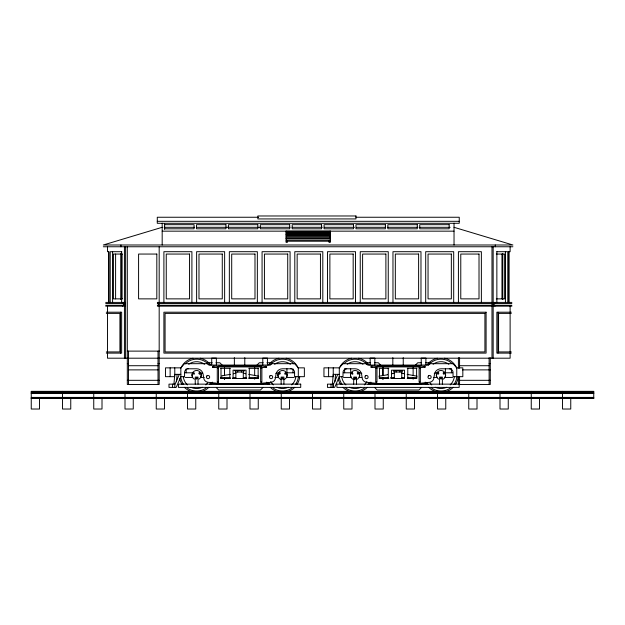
<?xml version="1.0" encoding="UTF-8"?>
<svg xmlns="http://www.w3.org/2000/svg" width="625" height="625" viewBox="0 0 625 625"><rect width="100%" height="100%" fill="white"/><g stroke="black" fill="none" stroke-linecap="round" stroke-linejoin="round"><path stroke-width="0.94" d="M173.945 384.141L174.773 374.352L180.844 374.352M176.461 381.805L177.102 374.352M332.406 384.141L333.242 374.352L339.305 374.352M334.922 381.805L335.562 374.352M179.32 374.352L175.086 384.141L168.992 384.141L168.992 387.391L176.203 387.391L180.844 376.672L180.844 367.852L184.555 363.68L207.078 363.68L209.398 365.07L269.75 365.07L272.07 363.68L294.586 363.68L298.305 367.852L298.305 376.672M337.781 374.352L333.547 384.141L327.453 384.141L327.453 387.391L334.664 387.391L339.305 376.672L339.305 367.852L343.016 363.68L365.539 363.68L367.859 365.07L428.211 365.07L430.531 363.68L453.047 363.68L456.766 367.852L456.766 376.672M256.648 365.398L259.305 362.75L263.148 362.75M262.789 387.68L260.469 390L218.68 390L216.359 387.68M415.117 365.398L417.766 362.75L421.609 362.75M421.25 387.68L418.93 390L377.141 390L374.82 387.68M213.852 367.18L212.648 367.18L212.648 366.477L213.852 366.477M265.297 366.477L266.5 366.477M266.5 367.18L265.297 367.18M371.711 366.133L371.109 367.18L372.312 367.18M423.758 366.477L424.961 366.477M424.359 367.523L424.961 367.18M162.18 227.297L103.312 244.992L512.898 244.992L454.031 227.297M275.789 373.375L278.5 372.797L277.875 375.117L278.5 377.438L274.891 377.438M434.25 373.375L436.961 372.797L436.336 375.117L436.961 377.438L433.352 377.438M258.586 217.25L157.281 217.25L157.281 223.289L459.242 223.289L459.242 217.25L355.992 217.25M157.281 221.312L459.242 221.312M164.633 224.68L194.07 224.68L194.07 228.805L164.633 228.805M164.133 227.297L194.391 227.297M196.344 227.297L290.047 227.297M292 227.297L322.258 227.297M324.211 227.297L354.469 227.297M356.422 227.297L385.703 227.297M387.656 227.297L417.914 227.297M419.867 227.297L450.125 227.297M162.18 231.164L286.148 231.164M330.07 231.164L454.031 231.164M286.117 231.883L330.266 231.883M286.117 232.398L330.266 232.398M286.117 233.516L330.266 233.516M286.117 234.32L330.266 234.32M286.117 234.633L330.266 234.633M286.117 235.633L330.266 235.633M286.117 236.297L330.266 236.297M286.117 237.656L330.266 237.656M286.117 238.516L330.266 238.516M286.117 238.742L330.266 238.742M286.117 240.172L330.266 240.172M286.117 241.219L330.266 241.219M103.312 246.758L512.898 246.758M121.781 251.695L110.211 251.695L110.211 302.406M496.789 251.695L507.789 251.695L507.789 302.406M122.406 254.055L113.375 254.055L113.375 298.867L122.406 298.867M496.32 254.055L504.672 254.055L504.672 298.867L496.32 298.867M105.711 302.406L125.609 302.406M511.883 302.406L157.414 302.406L157.414 303.508L511.883 303.508M105.711 303.508L125.609 303.508M105.711 305.281L125.609 305.281M511.883 305.281L157.414 305.273L157.414 306.156L511.883 306.164M105.711 306.164L125.609 306.164M106.305 312.203L121.648 312.203L121.648 353.109L106.305 353.109M511.297 312.203L496.859 312.203L496.859 353.109L511.297 353.109M106.305 313.383L119.922 313.383L119.922 351.93L106.305 351.93M498.266 313.383L511.297 313.383M127.297 351.117L159.438 351.117M498.266 351.93L511.297 351.93M207.344 362.75L212.188 362.75M216 362.75L219.844 362.75L222.492 365.398M266.961 362.75L271.805 362.75M365.805 362.75L370.648 362.75M374.461 362.75L378.305 362.75L380.953 365.398M425.422 362.75L430.266 362.75M127.32 363.633L128.477 363.633M158.023 363.633L159.18 363.633M489.117 363.633L490.273 363.633M128.477 365.719L158.023 365.719M459.57 365.719L489.117 365.719M218.68 366.922L260.469 366.922L260.469 366L218.68 366L218.609 367.242L217.891 367.656L212.531 367.242L212.531 366.414L213.25 366L218.609 366.414M377.141 366.922L418.93 366.922L418.93 366L377.141 366L377.07 367.242L376.352 367.656L370.992 367.242L370.992 366.414L371.711 366L377.07 366.414M180.844 367.852L165.492 367.852L165.492 376.672L174.773 376.672M298.305 367.852L304.367 367.852L304.367 376.672L294.586 376.672L294.586 372.5A3.711 3.711 0 0 0 290.875 368.781M339.305 367.852L323.953 367.852L323.953 376.672L333.242 376.672L333.242 367.852M456.766 367.852L462.828 367.852L462.828 376.672L453.047 376.672L453.047 372.5A3.711 3.711 0 0 0 449.336 368.781M217.406 367.992L218.375 367.992M260.773 367.992L261.734 367.992M375.867 367.992L376.836 367.992M419.234 367.992L420.195 367.992M220.68 368.32L230.328 368.32M248.82 368.32L258.469 368.32M379.141 368.32L388.789 368.32M407.281 368.32L416.93 368.32M187.695 368.781L196.625 368.781A6.531 6.531 0 0 1 203.133 374.281L203.766 378.227A4.844 4.844 0 0 0 208.047 382.281L221 383.641L258.141 383.641L271.102 382.281A4.844 4.844 0 0 0 275.383 378.227L276.008 374.281A6.531 6.531 0 0 1 282.516 368.781L291.453 368.781M345.047 368.781L355.086 368.781A6.531 6.531 0 0 1 361.594 374.281L362.227 378.227A4.844 4.844 0 0 0 366.508 382.281L379.461 383.641L416.609 383.641L429.562 382.281A4.844 4.844 0 0 0 433.844 378.227L434.469 374.281A6.531 6.531 0 0 1 440.977 368.781L451.023 368.781M128.477 369.883L158.023 369.883M462.43 369.883L490.273 369.883M234.93 370.641L244.219 370.641M393.391 370.641L402.68 370.641M185.023 372.797L192.609 372.797L191.984 375.117L192.609 377.438L185.023 377.438M294.125 372.797L286.539 372.797L287.164 375.117L286.539 377.438L294.125 377.438M343.484 372.797L351.07 372.797L350.445 375.117L351.07 377.438L343.484 377.438M452.586 372.797L445 372.797L445.625 375.117L445 377.438L452.586 377.438M235.859 373.422L233.539 373.422L233.539 373.891M243.289 373.422L245.609 373.422L245.609 373.891M394.32 373.422L392 373.422L392 373.891M401.75 373.422L404.07 373.422L404.07 373.891M230.445 374.352L221.93 375.75L221.93 376.211M248.703 374.352L258.766 376.211M407.164 374.352L417.227 376.211M378.844 376.211L387.359 374.82L387.359 374.352M180.844 376.672L184.555 376.672L184.555 372.5A3.711 3.711 0 0 1 188.273 368.781M339.305 376.672L343.016 376.672L343.016 372.5A3.711 3.711 0 0 1 346.734 368.781M204.258 377.438L200.648 377.438L201.273 375.117L200.648 372.797L202.453 373.188M361.812 377.438L359.109 377.438L359.734 375.117L359.109 372.797L361.812 373.375M220.664 377.602L230.164 377.602M233.008 377.602L235.859 377.602M243.289 377.602L246.141 377.602M248.984 377.602L258.484 377.602M379.125 377.602L388.625 377.602M390.523 377.602L394.32 377.602M401.75 377.602L404.602 377.602M407.445 377.602L416.945 377.602M220.758 378.531L230.406 378.531M232.336 378.531L246.812 378.531M248.742 378.531L258.391 378.531M379.219 378.531L388.867 378.531M390.797 378.531L404.531 378.531L404.531 370.172L391.531 370.172L391.531 378.531M407.203 378.531L416.852 378.531M127.32 380.312L159.18 380.312M459.57 380.312L490.273 380.312M217.406 382.281L218.375 382.281M260.773 382.281L261.734 382.281M375.867 382.281L376.836 382.281M419.234 382.281L420.195 382.281M211.188 383.844L224.484 383.844M254.664 383.844L268.875 383.844M368.688 383.844L382.945 383.844M413.125 383.844L426.422 383.844M216.359 384.43L262.789 384.43M374.82 384.43L421.25 384.43M31.25 391.82L593.75 391.82M31.25 392.945L593.75 392.961M31.25 393.094L593.75 393.102M31.25 393.188L593.75 393.203M31.25 397.414L593.75 397.414M31.25 398.094L593.75 398.094M31.25 398.164L593.75 398.203M31.25 398.406L593.75 398.406L593.75 391.352L31.25 391.336L31.25 409.023L39.508 409.023L39.508 398.406M570.758 398.406L570.758 409.023L562.5 409.023L562.5 393.219M562.5 391.352L562.5 393.094M539.508 398.406L539.508 409.023L531.25 409.023L531.25 393.219M531.25 391.352L531.25 393.094M510.117 246.758L510.117 251.695L508.688 251.695L508.688 302.406M510.117 306.164L510.117 312.203M510.117 313.383L510.117 351.93M510.117 353.109L510.117 358.195L107.484 358.195L107.484 353.109M508.969 251.695L508.969 302.406M508.258 398.406L508.258 409.023L500 409.023L500 393.219M505.422 251.695L505.422 302.406M502.781 253.648L502.781 299.477M502.438 254.055L502.438 298.867M502 254.055L502 298.867M500 391.352L500 393.094M498.578 313.383L498.578 351.93M498.039 312.203L498.039 353.109M496.859 251.695L496.859 302.406M495.266 244.992L495.266 246.758M494.938 302.406L494.938 303.508M494.938 305.281L494.938 306.164M494.047 303.508L494.047 305.281M493.164 246.758L493.164 358.195M491.984 246.758L491.984 358.195M490.273 357.688L490.273 384.477L458.414 384.477L458.414 376.695M489.117 357.688L489.117 384.477M481.375 302.406L481.375 251.695L458.414 251.695L458.414 302.406M477.008 398.406L477.008 409.023L468.75 409.023L468.75 393.219M468.75 391.352L468.75 393.094M459.57 357.688L459.57 368.219M459.57 376.602L459.57 384.477M458.414 357.688L458.414 368.266M454.031 223.203L454.031 244.992M453.695 302.406L453.695 251.695L425.695 251.695L425.695 302.406M451.43 368.781L451.43 372.797M445.758 398.406L445.758 409.023L437.5 409.023L437.5 393.219M445.391 368.781L445.391 372.797M442.375 384.141L442.375 377.094L439.586 377.094L439.586 384.141M437.5 391.352L437.5 393.094M425.891 365.07L425.891 358.102L421.25 358.102L421.25 365.07M420.977 302.406L420.977 251.695L392.969 251.695L392.969 302.406M416.609 368.32L416.609 378.531M414.508 398.406L414.508 409.023L406.25 409.023L406.25 393.219M413.125 367.391L413.125 375.57M413.125 377.391L413.125 379.203M407.781 368.32L407.781 378.531M406.25 391.352L406.25 393.094M403.242 357.641L403.242 365.07M402.211 370.641L402.211 372.031L393.859 372.031L393.859 370.641M401.75 372.031L401.75 378.531M399.891 370.641L399.891 372.031M396.18 370.641L396.18 372.031M394.32 372.031L394.32 378.531M392.828 357.641L392.828 365.07M388.25 302.406L388.25 251.695L360.242 251.695L360.242 302.406M388.281 368.32L388.281 378.531M383.258 398.406L383.258 409.023L375 409.023L375 393.219M379.461 368.32L379.461 378.531M375 391.352L375 393.094M374.82 365.07L374.82 358.102L370.18 358.102L370.18 365.07M356.484 384.141L356.484 377.094L353.695 377.094L353.695 384.141M355.523 302.406L355.523 251.695L327.523 251.695L327.523 302.406M352.008 398.406L352.008 409.023L343.75 409.023L343.75 393.219M350.68 368.781L350.68 372.797M344.641 368.781L344.641 372.797M343.75 391.352L343.75 393.094M333.297 384.141L333.297 387.391M332.969 384.141L332.969 387.391M331.023 384.141L331.023 387.391M329.039 240.625L329.039 242.398L330.266 242.398L330.266 230.906L286.117 230.906L286.117 242.398L287.344 242.398L287.344 240.625M328.594 367.852L328.594 376.672M322.805 302.406L322.805 251.695L294.797 251.695L294.797 302.406M320.758 398.406L320.758 409.023L312.5 409.023L312.5 393.219M312.5 391.352L312.5 393.094M292.961 368.781L292.961 372.797M290.078 302.406L290.078 251.695L262.07 251.695L262.07 302.406M289.508 398.406L289.508 409.023L281.25 409.023L281.25 393.219M286.93 368.781L286.93 372.797M283.914 384.141L283.914 377.094L281.125 377.094L281.125 384.141M281.25 391.352L281.25 393.094M267.43 365.07L267.43 358.102L262.789 358.102L262.789 365.07M258.258 398.406L258.258 409.023L250 409.023L250 393.219M258.141 368.32L258.141 378.531M257.352 302.406L257.352 251.695L229.344 251.695L229.344 302.406M254.664 367.391L254.664 375.57M254.664 377.391L254.664 379.203M250 391.352L250 393.094M249.32 368.32L249.32 378.531M246.07 378.531L246.07 370.172L233.07 370.172L233.07 378.531M244.781 357.641L244.781 365.07M243.75 370.641L243.75 372.031L235.398 372.031L235.398 370.641M243.289 372.031L243.289 378.531M241.43 370.641L241.43 372.031M237.719 370.641L237.719 372.031M235.859 372.031L235.859 378.531M234.367 357.641L234.367 365.07M229.82 368.32L229.82 378.531M227.008 398.406L227.008 409.023L218.75 409.023L218.75 393.219M224.633 302.406L224.633 251.695L196.625 251.695L196.625 302.406M221 368.32L221 378.531M218.75 391.352L218.75 393.094M216.359 365.07L216.359 358.102L211.719 358.102L211.719 365.07M198.023 384.141L198.023 377.094L195.234 377.094L195.234 384.141M195.758 398.406L195.758 409.023L187.5 409.023L187.5 393.219M191.906 302.406L191.906 251.695L163.898 251.695L163.898 302.406M187.5 391.352L187.5 393.094M186.18 368.781L186.18 372.797M174.836 384.141L174.836 387.391M174.773 367.852L174.773 375.898M172.562 384.141L172.562 387.391M170.133 367.852L170.133 376.672M164.633 223.914L164.633 229.391M164.508 398.406L164.508 409.023L156.25 409.023L156.25 393.219M162.18 223.203L162.18 244.992M159.18 246.758L159.18 384.477L127.32 384.477L127.297 246.758M158.297 303.508L158.297 305.273M158.023 351.117L158.023 384.477M156.25 391.352L156.25 393.094M133.258 398.406L133.258 409.023L125 409.023L125 393.219M128.477 351.117L128.477 384.477M125.609 246.758L125.609 358.195M125 391.352L125 393.094M124.43 246.758L124.43 358.195M123.547 303.508L123.547 305.281M122.664 302.406L122.664 303.508M122.664 305.281L122.664 306.164M121.984 254.055L121.984 298.867M121.648 251.695L121.648 302.406M120.945 244.992L120.945 246.758M120.742 253.648L120.742 299.477M120.469 312.203L120.469 353.109M115.602 254.055L115.602 298.867M112.594 251.695L112.594 302.406M108.906 302.406L108.906 251.695L107.484 251.695L107.484 246.758M108.625 251.695L108.625 302.406M107.484 306.164L107.484 312.203M107.484 313.383L107.484 351.93M102.008 398.406L102.008 409.023L93.75 409.023L93.75 393.219M93.75 391.352L93.75 393.094M70.758 398.406L70.758 409.023L62.5 409.023L62.5 393.219M62.5 391.352L62.5 393.094M354.289 379.695A4.641 4.641 0 0 1 351.211 372.57A4.641 4.641 0 0 1 358.969 372.57A4.641 4.641 0 0 1 355.891 379.695M438.656 379.141A4.641 4.641 0 0 1 437.422 372.133A4.641 4.641 0 0 1 444.539 372.133A4.641 4.641 0 0 1 443.305 379.141M369.328 382.375A15.984 15.984 0 0 1 368.023 384.516M364.484 388.047A15.984 15.984 0 0 1 345.695 388.047M342.156 384.516A15.984 15.984 0 0 1 339.195 376.781M343.789 363.82A15.984 15.984 0 0 1 366.969 364.43M366.867 381.594A13.438 13.438 0 0 1 364.289 384.914M360.805 387.281A13.438 13.438 0 0 1 349.375 387.281M345.891 384.914A13.438 13.438 0 0 1 341.758 376.797M347.188 364.25A13.438 13.438 0 0 1 362.992 364.25M370.867 382.141A17.273 17.273 0 0 1 369.57 384.531M367.305 387.328A17.273 17.273 0 0 1 361.273 391.242M348.906 391.242A17.273 17.273 0 0 1 342.875 387.328M340.609 384.531A17.273 17.273 0 0 1 338.195 378.719M339.312 368.102A17.273 17.273 0 0 1 351.492 358.227M358.688 358.227A17.273 17.273 0 0 1 369.062 364.969M456.875 376.781A15.984 15.984 0 0 1 453.906 384.516M450.375 388.047A15.984 15.984 0 0 1 431.586 388.047M428.047 384.516A15.984 15.984 0 0 1 426.742 382.375M428.555 365.07A15.984 15.984 0 0 1 452.281 363.82M454.312 376.797A13.438 13.438 0 0 1 450.18 384.914M446.695 387.281A13.438 13.438 0 0 1 435.258 387.281M431.781 384.914A13.438 13.438 0 0 1 430.109 383.016M433.078 364.25A13.438 13.438 0 0 1 448.875 364.25M458.156 376.914A17.273 17.273 0 0 1 455.461 384.531M453.195 387.328A17.273 17.273 0 0 1 447.164 391.242M434.797 391.242A17.273 17.273 0 0 1 428.766 387.328M426.5 384.531A17.273 17.273 0 0 1 425.203 382.141M427.008 364.969A17.273 17.273 0 0 1 437.383 358.227M444.578 358.227A17.273 17.273 0 0 1 456.758 368.102M194.305 379.141A4.641 4.641 0 0 1 193.07 372.133A4.641 4.641 0 0 1 200.188 372.133A4.641 4.641 0 0 1 198.953 379.141M281.719 379.695A4.641 4.641 0 0 1 278.641 372.57A4.641 4.641 0 0 1 286.398 372.57A4.641 4.641 0 0 1 283.32 379.695M210.867 382.375A15.984 15.984 0 0 1 209.562 384.516M206.023 388.047A15.984 15.984 0 0 1 187.234 388.047M183.695 384.516A15.984 15.984 0 0 1 180.734 376.781M185.328 363.82A15.984 15.984 0 0 1 209.055 365.07M207.5 383.016A13.438 13.438 0 0 1 205.828 384.914M202.344 387.281A13.438 13.438 0 0 1 190.906 387.281M187.43 384.914A13.438 13.438 0 0 1 183.297 376.797M188.727 364.25A13.438 13.438 0 0 1 204.531 364.25M212.406 382.141A17.273 17.273 0 0 1 211.109 384.531M208.844 387.328A17.273 17.273 0 0 1 202.813 391.242M190.445 391.242A17.273 17.273 0 0 1 184.414 387.328M182.148 384.531A17.273 17.273 0 0 1 179.734 378.719M180.852 368.102A17.273 17.273 0 0 1 193.031 358.227M200.227 358.227A17.273 17.273 0 0 1 210.602 364.969M298.414 376.781A15.984 15.984 0 0 1 295.445 384.516M291.914 388.047A15.984 15.984 0 0 1 273.125 388.047M269.586 384.516A15.984 15.984 0 0 1 268.281 382.375M270.094 365.07A15.984 15.984 0 0 1 293.82 363.82M295.852 376.797A13.438 13.438 0 0 1 291.719 384.914M288.234 387.281A13.438 13.438 0 0 1 276.797 387.281M273.32 384.914A13.438 13.438 0 0 1 270.742 381.594M274.617 364.25A13.438 13.438 0 0 1 290.414 364.25M299.695 376.914A17.273 17.273 0 0 1 297 384.531M294.734 387.328A17.273 17.273 0 0 1 288.703 391.242M276.336 391.242A17.273 17.273 0 0 1 270.305 387.328M268.039 384.531A17.273 17.273 0 0 1 266.734 382.141M268.547 364.969A17.273 17.273 0 0 1 278.922 358.227M286.117 358.227A17.273 17.273 0 0 1 298.297 368.102M224.484 377.391L224.484 379.203L224.484 377.391M224.484 367.391L224.484 375.57L224.484 367.391M382.945 377.391L382.945 379.203L382.945 377.391M382.945 367.391L382.945 375.57L382.945 367.391M206.875 375.891L206.383 377.07L206.875 378.242L208.047 378.734L209.227 378.242L209.711 377.07L209.227 375.891L208.047 375.406L206.875 375.891M269.922 375.891L269.438 377.07L269.922 378.242L271.102 378.734L272.273 378.242L272.766 377.07L272.273 375.891L271.102 375.406L269.922 375.891M365.336 375.891L364.844 377.07L365.336 378.242L366.508 378.734L367.688 378.242L368.172 377.07L367.688 375.891L366.508 375.406L365.336 375.891M428.383 375.891L427.898 377.07L428.383 378.242L429.562 378.734L430.734 378.242L431.227 377.07L430.734 375.891L429.562 375.406L428.383 375.891M193.844 372.734L193.172 373.125L193.844 374.289L194.516 373.898L193.844 372.734M199.414 372.734L198.742 373.125L199.414 374.289L200.086 373.898L199.414 372.734M196.625 377.555L195.953 378.727L196.625 379.117L197.305 377.945L196.625 377.555M217.891 366.477L217.891 367.18L217.891 366.477M217.891 383.094L217.891 383.789L217.891 383.094M261.258 366L260.539 366.414L260.539 367.242L261.258 367.656L266.617 367.242L266.617 366.414L265.898 366L265.18 366.414L261.258 366M261.258 366.477L261.258 367.18L261.258 366.477M261.258 383.094L261.258 383.789L261.258 383.094M279.734 372.734L279.062 373.898L279.734 374.289L280.406 373.125L279.734 372.734M285.305 372.734L284.633 373.898L285.305 374.289L285.977 373.898L285.305 372.734M282.516 377.555L281.844 377.945L282.516 379.117L283.195 378.727L282.516 377.555M352.305 372.734L351.633 373.125L352.305 374.289L352.977 373.898L352.305 372.734M357.875 372.734L357.203 373.125L357.875 374.289L358.547 373.898L357.875 372.734M355.086 377.555L354.414 378.727L355.086 379.117L355.766 377.945L355.086 377.555M376.352 366.477L376.352 367.18L376.352 366.477M376.352 383.094L376.352 383.789L376.352 383.094M419.719 366L419 366.414L419 367.242L419.719 367.656L425.078 367.242L425.078 366.414L424.359 366L423.641 366.414L419.719 366M419.719 366.477L419.719 367.18L419.719 366.477M419.719 383.094L419.719 383.789L419.719 383.094M438.195 372.734L437.523 373.898L438.195 374.289L438.867 373.125L438.195 372.734M443.766 372.734L443.094 373.125L443.766 374.289L444.438 373.898L443.766 372.734M440.977 377.555L440.305 377.945L440.977 379.117L441.656 378.727L440.977 377.555M355.961 215.977L257.844 215.977L257.844 218.93L355.961 218.93L355.961 215.977M225.961 224.68L196.523 224.68L196.523 228.805L225.961 228.805L225.961 224.68M257.844 224.68L228.406 224.68L228.406 228.805L257.844 228.805L257.844 224.68M289.734 224.68L260.297 224.68L260.297 228.805L289.734 228.805L289.734 224.68M321.617 224.68L292.18 224.68L292.18 228.805L321.617 228.805L321.617 224.68M353.508 224.68L324.07 224.68L324.07 228.805L353.508 228.805L353.508 224.68M385.391 224.68L355.961 224.68L355.961 228.805L385.391 228.805L385.391 224.68M417.281 224.68L387.844 224.68L387.844 228.805L417.281 228.805L417.281 224.68M449.164 224.68L419.734 224.68L419.734 228.805L449.164 228.805L449.164 224.68M156.82 254.055L138.586 254.055L138.586 298.867L156.82 298.867L156.82 254.055M189.547 254.055L166.258 254.055L166.258 298.867L189.547 298.867L189.547 254.055M222.273 254.055L198.984 254.055L198.984 298.867L222.273 298.867L222.273 254.055M254.992 254.055L231.703 254.055L231.703 298.867L254.992 298.867L254.992 254.055M287.719 254.055L264.43 254.055L264.43 298.867L287.719 298.867L287.719 254.055M320.445 254.055L297.156 254.055L297.156 298.867L320.445 298.867L320.445 254.055M353.172 254.055L329.875 254.055L329.875 298.867L353.172 298.867L353.172 254.055M385.891 254.055L362.602 254.055L362.602 298.867L385.891 298.867L385.891 254.055M418.617 254.055L395.328 254.055L395.328 298.867L418.617 298.867L418.617 254.055M451.344 254.055L428.047 254.055L428.047 298.867L451.344 298.867L451.344 254.055M479.016 254.055L460.773 254.055L460.773 298.867L479.016 298.867L479.016 254.055M486.094 312.203L163.898 312.203L163.898 353.109L486.094 353.109L486.094 312.203M484.914 313.383L165.078 313.383L165.078 351.93L484.914 351.93L484.914 313.383M218.508 368.453L217.273 368.453L217.273 381.812L218.508 381.812L218.508 368.453M261.875 368.453L260.641 368.453L260.641 381.812L261.875 381.812L261.875 368.453M376.969 368.453L375.734 368.453L375.734 381.812L376.969 381.812L376.969 368.453M420.336 368.453L419.102 368.453L419.102 381.812L420.336 381.812L420.336 368.453M300.719 384.141L178.43 384.141L178.43 387.391L300.719 387.391L300.719 384.141M459.18 384.141L336.891 384.141L336.891 387.391L459.18 387.391L459.18 384.141"/></g></svg>
